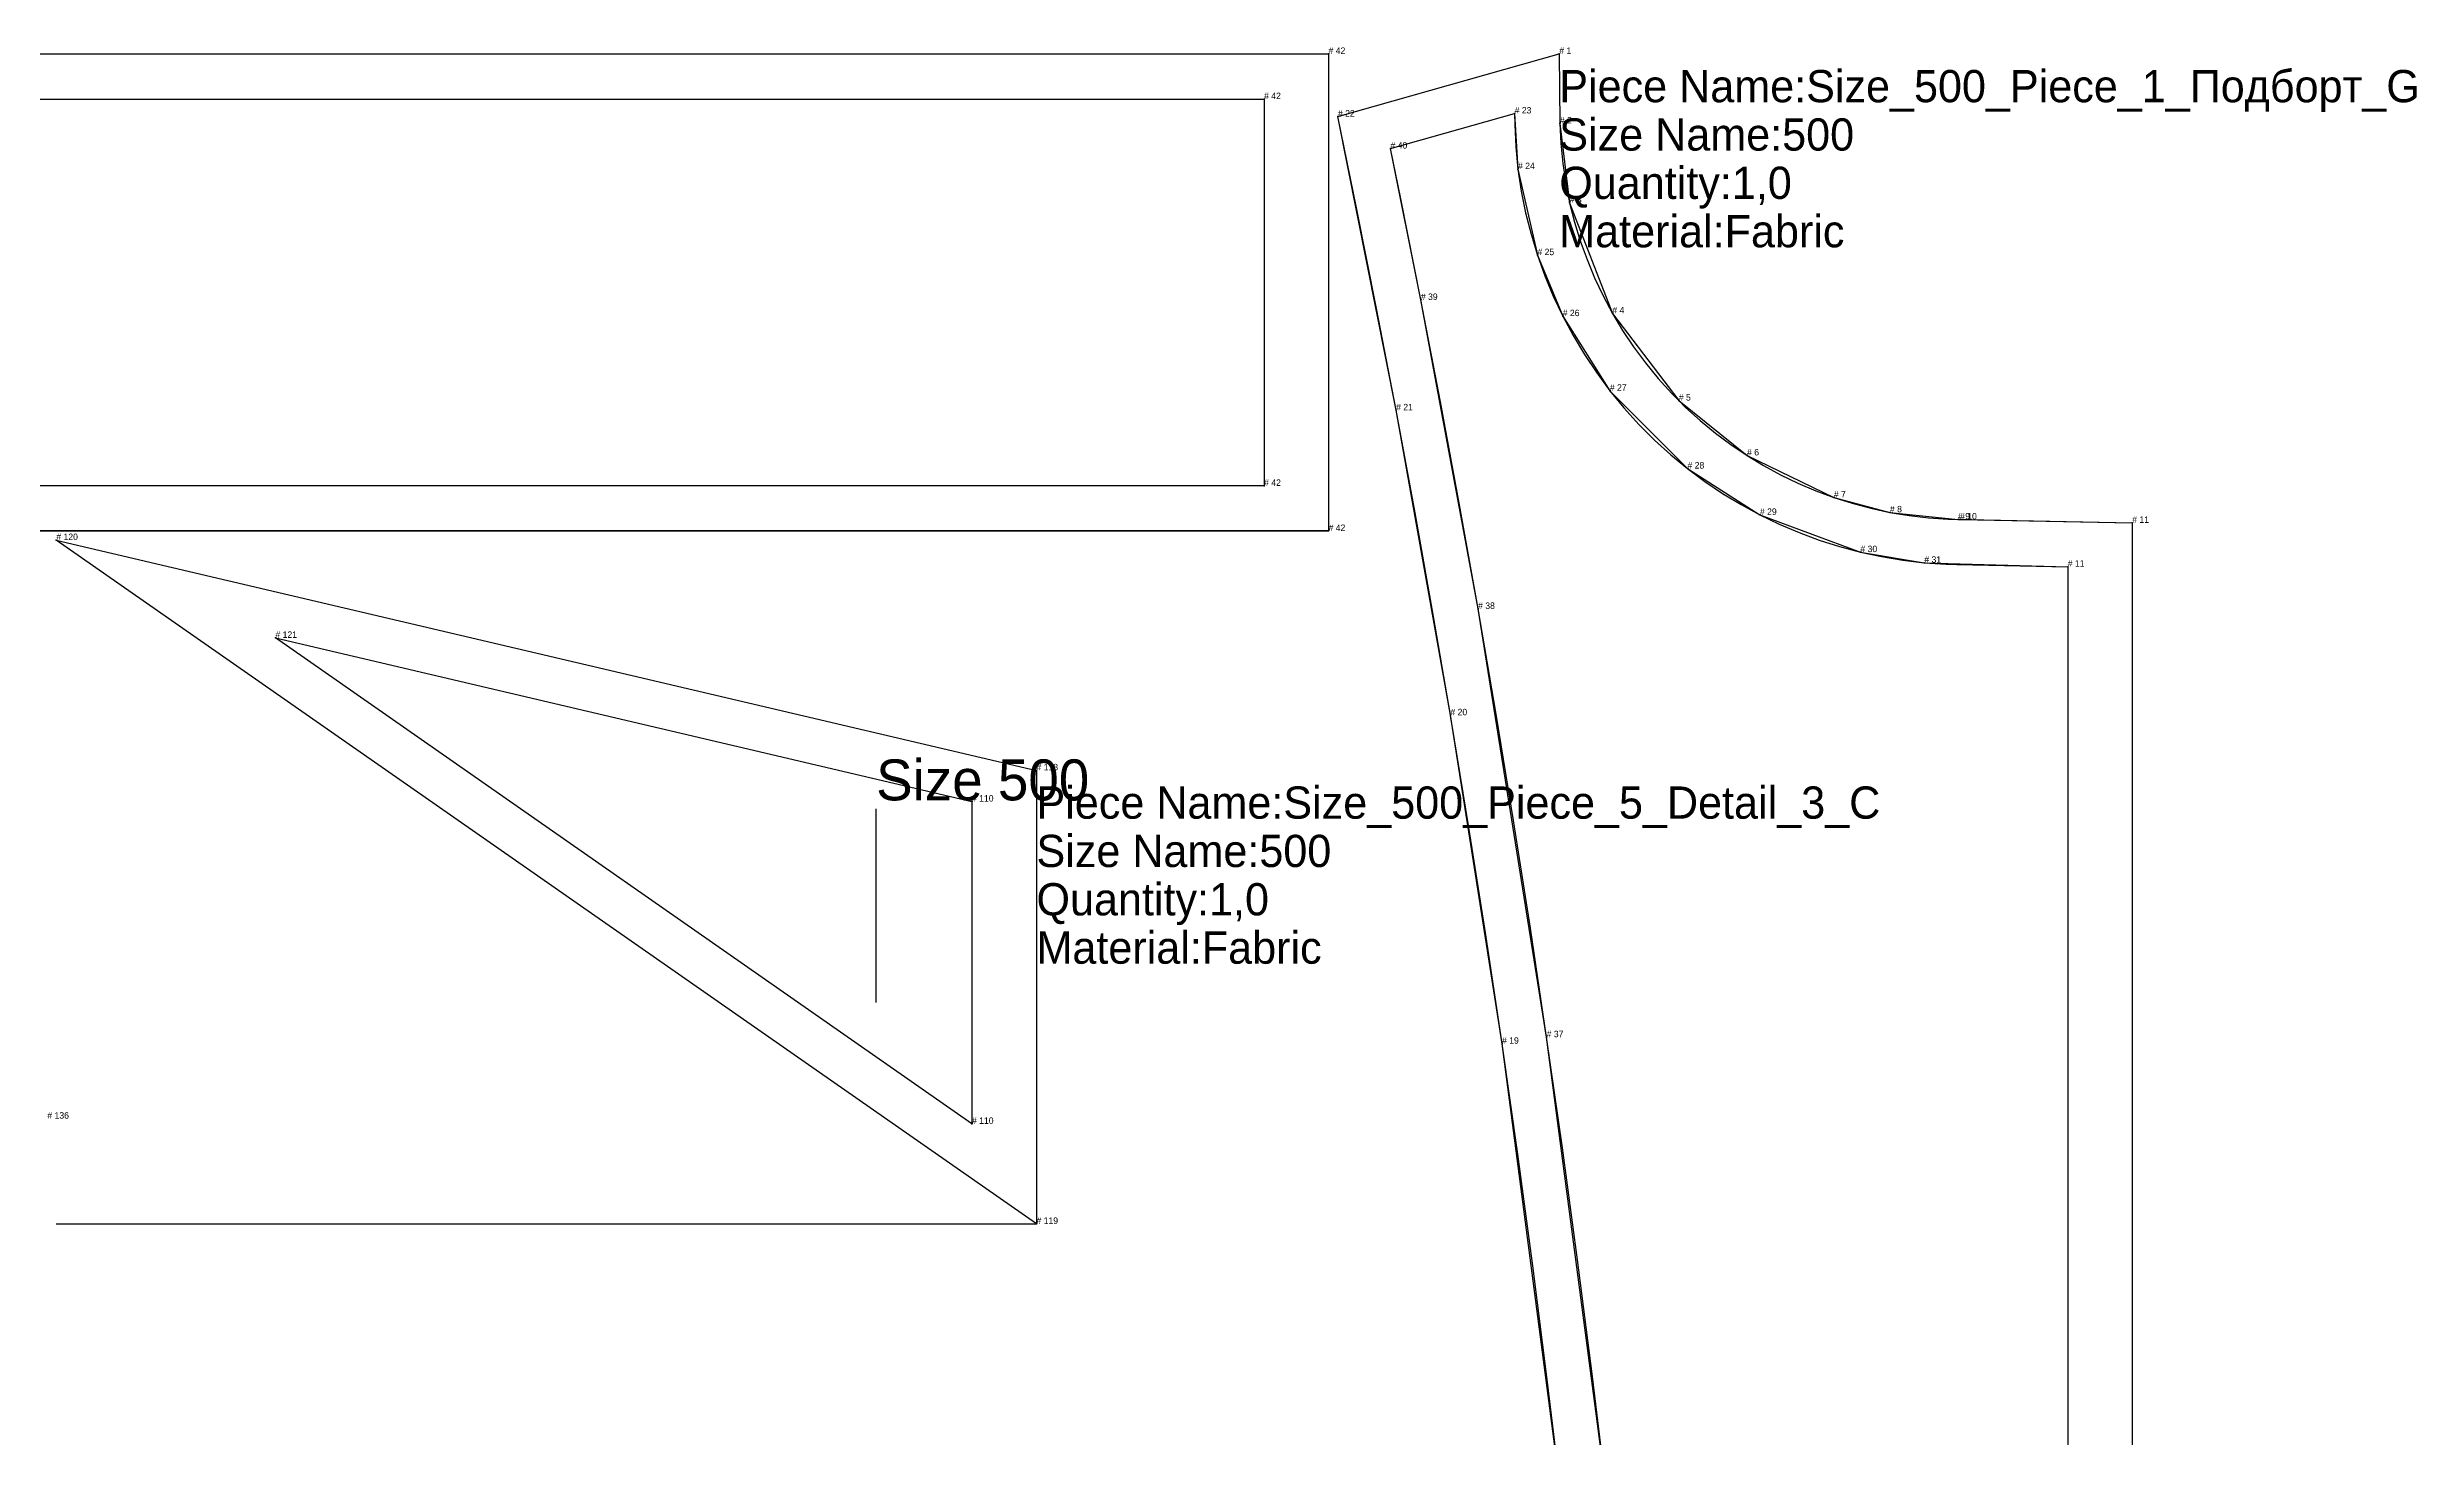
# Model space of a CAD drawing. Extents: x 0 to 1208, y -69 to 896.
# Drawn here: x 841 to 1208.4, y 680.4 to 896.1 of the extents above; entities that cross this region are included whole.
import ezdxf

# ---------------------------------------------------------------- set-up
doc = ezdxf.new("R2010")
doc.units = 0
for name, color, linetype in [('1', 7, 'CONTINUOUS'), ('14', 7, 'CONTINUOUS'), ('15', 7, 'CONTINUOUS'), ('2', 7, 'CONTINUOUS'), ('3', 7, 'CONTINUOUS'), ('5', 7, 'CONTINUOUS'), ('7', 7, 'CONTINUOUS'), ('84', 7, 'CONTINUOUS'), ('87', 7, 'CONTINUOUS')]:
    doc.layers.add(name, color=color, linetype=linetype)

# ---------------------------------------------------------------- blocks, each defined once
blk = doc.blocks.new('piece-113_s500_M')
at = {"layer": '1'}
blk.add_lwpolyline([(1075.46, 895.09), (1075.55, 884.31), (1077.07, 872), (1083.69, 854.84), (1093.99, 841.31), (1104.57, 832.8), (1118.03, 826.29), (1126.73, 823.97), (1137.29, 822.88), (1137.6, 822.87), (1164.29, 822.34), (1164.29, 237.32), (1097.3, 237.32), (1096.52, 336.28), (1093.9, 430.22), (1089.51, 516.82), (1083.43, 596.96), (1075.76, 671.57), (1066.58, 741.54), (1058.58, 792.49), (1050.16, 839.8), (1041.14, 885.37)], close=True, dxfattribs=at)
at = {"layer": '14'}
blk.add_lwpolyline([(1068.54, 885.85), (1069.06, 877.22), (1072.07, 863.87), (1075.99, 854.41), (1083.3, 842.84), (1095.34, 830.77), (1106.57, 823.58), (1122.15, 817.8), (1132.06, 816.16), (1154.29, 815.54), (1154.29, 247.32), (1104.29, 247.32), (1103.52, 336.4), (1100.9, 430.5), (1096.5, 517.26), (1090.41, 597.58), (1082.71, 672.38), (1073.5, 742.55), (1062.87, 808.99), (1054, 856.92), (1049.29, 880.4)], close=True, dxfattribs=at)
at = {"layer": '2'}
for p in [(1075.46, 895.09), (1041.14, 885.37), (1068.54, 885.85), (1049.29, 880.4), (1164.29, 822.34), (1154.29, 815.54)]:
    blk.add_point(p, dxfattribs=at)
at = {"layer": '3'}
for p in [(1075.55, 884.31), (1069.06, 877.22), (1077.07, 872), (1072.07, 863.87), (1054, 856.92), (1075.99, 854.41), (1083.69, 854.84), (1083.3, 842.84), (1093.99, 841.31), (1050.16, 839.8), (1095.34, 830.77), (1104.57, 832.8), (1106.57, 823.58), (1118.03, 826.29), (1126.73, 823.97), (1137.29, 822.88), (1137.6, 822.87), (1122.15, 817.8), (1132.06, 816.16), (1062.87, 808.99), (1058.58, 792.49), (1073.5, 742.55), (1066.58, 741.54)]:
    blk.add_point(p, dxfattribs=at)
at = {"layer": '84'}
blk.add_lwpolyline([(1075.76, 671.57), (1073.6, 689.46), (1071.35, 707.08), (1069.01, 724.43), (1066.58, 741.54), (1064.06, 758.41), (1061.44, 775.07), (1058.75, 791.52), (1058.66, 792.06), (1058.64, 792.13), (1058.63, 792.21), (1058.62, 792.3), (1058.6, 792.39), (1058.58, 792.49), (1055.97, 807.79), (1053.11, 823.88), (1050.16, 839.8), (1047.13, 855.58), (1044.02, 871.23), (1041.14, 885.37), (1075.46, 895.09), (1075.55, 884.31), (1075.71, 881.17), (1076.01, 878.08), (1076.47, 875.02), (1077.07, 872), (1077.83, 869.01), (1078.72, 866.07), (1079.76, 863.17), (1080.93, 860.33), (1082.24, 857.55), (1083.69, 854.84), (1085.27, 852.2), (1086.99, 849.63), (1088.83, 847.14), (1090.79, 844.74), (1092.91, 842.41), (1093.99, 841.31), (1095.05, 840.26), (1097.32, 838.21), (1099.66, 836.28), (1102.07, 834.48), (1104.57, 832.8), (1107.13, 831.24), (1109.77, 829.81), (1112.46, 828.5), (1115.22, 827.33), (1118.03, 826.29), (1120.89, 825.38), (1123.79, 824.61), (1126.73, 823.97), (1129.7, 823.48), (1132.71, 823.13), (1135.77, 822.92), (1137.29, 822.88), (1137.6, 822.87), (1137.74, 822.87), (1137.88, 822.87), (1138.02, 822.86), (1138.15, 822.86), (1138.28, 822.86), (1138.4, 822.86), (1138.52, 822.85), (1138.64, 822.85), (1138.75, 822.85), (1164.29, 822.34), (1164.29, 237.32)], dxfattribs=at)
at = {"layer": '87'}
blk.add_lwpolyline([(1082.71, 672.38), (1080.55, 690.32), (1078.29, 707.99), (1075.94, 725.39), (1073.5, 742.55), (1070.98, 759.47), (1068.36, 776.18), (1065.65, 792.68), (1062.87, 808.99), (1059.99, 825.13), (1057.04, 841.1), (1054, 856.92), (1050.88, 872.61), (1049.29, 880.4), (1068.54, 885.85), (1068.55, 884.11), (1068.72, 880.65), (1069.06, 877.22), (1069.57, 873.82), (1070.24, 870.46), (1071.08, 867.13), (1072.07, 863.87), (1073.22, 860.65), (1074.53, 857.5), (1075.99, 854.41), (1077.6, 851.39), (1079.35, 848.46), (1081.26, 845.6), (1083.3, 842.84), (1085.49, 840.17), (1087.82, 837.6), (1089.04, 836.36), (1090.24, 835.18), (1092.74, 832.91), (1095.34, 830.77), (1098.02, 828.77), (1100.79, 826.9), (1103.64, 825.17), (1106.57, 823.58), (1109.57, 822.13), (1112.63, 820.82), (1115.75, 819.67), (1118.93, 818.66), (1122.15, 817.8), (1125.42, 817.1), (1128.73, 816.55), (1132.06, 816.16), (1135.43, 815.93), (1137.12, 815.88), (1154.29, 815.54), (1154.29, 247.32)], dxfattribs=at)
at = {"layer": '1'}
for s, height, p in [('# 1', 1, (1075.46, 895.09)), ('Piece Name:Size_500_Piece_1_Подборт_G', 5, (1075.46, 887.59)), ('# 22', 1, (1041.14, 885.37)), ('# 2', 1, (1075.55, 884.31)), ('Size Name:500', 5, (1075.46, 880.09)), ('Quantity:1,0', 5, (1075.46, 872.59)), ('# 3', 1, (1077.07, 872)), ('Material:Fabric', 5, (1075.46, 865.09)), ('# 4', 1, (1083.69, 854.84)), ('# 5', 1, (1093.99, 841.31)), ('# 21', 1, (1050.16, 839.8)), ('# 6', 1, (1104.57, 832.8)), ('# 7', 1, (1118.03, 826.29)), ('# 8', 1, (1126.73, 823.97)), ('# 9', 1, (1137.29, 822.88)), ('# 10', 1, (1137.6, 822.87)), ('# 11', 1, (1164.29, 822.34)), ('# 20', 1, (1058.58, 792.49)), ('# 19', 1, (1066.58, 741.54))]:
    blk.add_text(s, height=height, dxfattribs=at).set_placement(p)
at = {"layer": '14'}
for s, p in [('# 23', (1068.54, 885.85)), ('# 40', (1049.29, 880.4)), ('# 24', (1069.06, 877.22)), ('# 25', (1072.07, 863.87)), ('# 39', (1054, 856.92)), ('# 26', (1075.99, 854.41)), ('# 27', (1083.3, 842.84)), ('# 28', (1095.34, 830.77)), ('# 29', (1106.57, 823.58)), ('# 30', (1122.15, 817.8)), ('# 31', (1132.06, 816.16)), ('# 11', (1154.29, 815.54)), ('# 38', (1062.87, 808.99)), ('# 37', (1073.5, 742.55))]:
    blk.add_text(s, height=1, dxfattribs=at).set_placement(p)
blk = doc.blocks.new('piece-114_s500_M')
at = {"layer": '1'}
blk.add_lwpolyline([(581.29, 895.09), (1039.69, 895.09), (1039.69, 821.08), (581.29, 821.08)], close=True, dxfattribs=at)
at = {"layer": '14'}
blk.add_lwpolyline([(591.29, 888.08), (1029.69, 888.08), (1029.69, 828.08), (591.29, 828.08)], close=True, dxfattribs=at)
at = {"layer": '2'}
for p in [(1039.69, 895.09), (1029.69, 888.08), (1029.69, 828.08), (1039.69, 821.08)]:
    blk.add_point(p, dxfattribs=at)
at = {"layer": '5'}
blk.add_line((581.29, 821.08), (1039.69, 821.08), dxfattribs=at)
at = {"layer": '84'}
blk.add_lwpolyline([(581.29, 895.09), (1039.69, 895.09), (1039.69, 821.08), (581.29, 821.08)], close=True, dxfattribs=at)
at = {"layer": '87'}
blk.add_lwpolyline([(591.29, 888.08), (1029.69, 888.08), (1029.69, 828.08), (591.29, 828.08)], close=True, dxfattribs=at)
at = {"layer": '1'}
for p in [(1039.69, 895.09), (1039.69, 821.08)]:
    blk.add_text('# 42', height=1, dxfattribs=at).set_placement(p)
at = {"layer": '14'}
for p in [(1029.69, 888.08), (1029.69, 828.08)]:
    blk.add_text('# 42', height=1, dxfattribs=at).set_placement(p)
blk = doc.blocks.new('piece_Detail_3_s500_M')
at = {"layer": '1'}
blk.add_lwpolyline([(994.4, 783.95), (994.4, 713.59), (842.43, 819.68)], close=True, dxfattribs=at)
at = {"layer": '14'}
blk.add_lwpolyline([(984.4, 779.11), (984.4, 729.11), (876.4, 804.5)], close=True, dxfattribs=at)
at = {"layer": '2'}
for p in [(842.43, 819.68), (876.4, 804.5), (994.4, 783.95), (984.4, 779.11), (984.4, 729.11), (994.4, 713.59)]:
    blk.add_point(p, dxfattribs=at)
at = {"layer": '5'}
blk.add_line((842.43, 713.59), (994.4, 713.59), dxfattribs=at)
at = {"layer": '7'}
blk.add_line((969.54, 747.96), (969.54, 777.96), dxfattribs=at)
at = {"layer": '84'}
blk.add_lwpolyline([(994.4, 783.95), (994.4, 713.59), (842.43, 819.68)], close=True, dxfattribs=at)
at = {"layer": '87'}
blk.add_lwpolyline([(984.4, 779.11), (984.4, 729.11), (876.4, 804.5)], close=True, dxfattribs=at)
at = {"layer": '1'}
for s, height, p in [('# 120', 1, (842.43, 819.68)), ('# 118', 1, (994.4, 783.95)), ('Piece Name:Size_500_Piece_5_Detail_3_C', 5, (994.4, 776.45)), ('Size Name:500', 5, (994.4, 768.95)), ('Quantity:1,0', 5, (994.4, 761.45)), ('Material:Fabric', 5, (994.4, 753.95)), ('# 119', 1, (994.4, 713.59))]:
    blk.add_text(s, height=height, dxfattribs=at).set_placement(p)
at = {"layer": '14'}
for s, p in [('# 121', (876.4, 804.5)), ('# 110', (984.4, 779.11)), ('# 110', (984.4, 729.11))]:
    blk.add_text(s, height=1, dxfattribs=at).set_placement(p)
at = {"layer": '15'}
blk.add_text('Size 500', height=6.35, dxfattribs=at).set_placement((969.54, 779.29))
blk = doc.blocks.new('piece_Sleeve_2_s500_M')
at = {"layer": '1'}
blk.add_text('# 136', height=1, dxfattribs=at).set_placement((841.04, 729.92))

msp = doc.modelspace()

# ---------------------------------------------------------------- block references
at = {"layer": '1'}
for name in ['piece-114_s500_M', 'piece-113_s500_M', 'piece_Sleeve_2_s500_M', 'piece_Detail_3_s500_M']:
    msp.add_blockref(name, (0, 0), dxfattribs=at)

doc.saveas('drawing.dxf')
